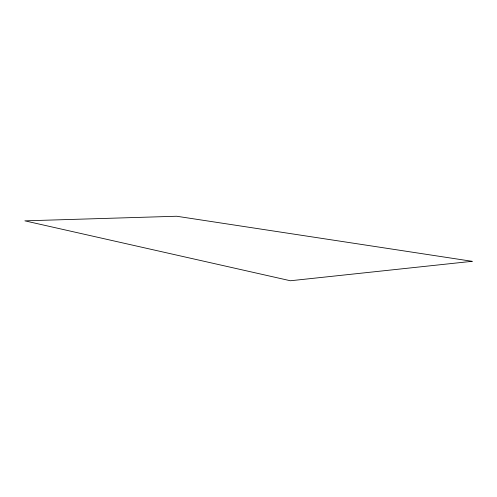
<?xml version="1.0" encoding="UTF-8"?>
<svg xmlns="http://www.w3.org/2000/svg" width="497" height="497" viewBox="0 0 497 497"><rect width="100%" height="100%" fill="white"/><g stroke="black" fill="none" stroke-linecap="round" stroke-linejoin="round"><path stroke-width="0.75" d="M472.15 261.316L290.391 280.755L24.85 220.842L176.665 216.245L472.15 261.316"/></g></svg>
